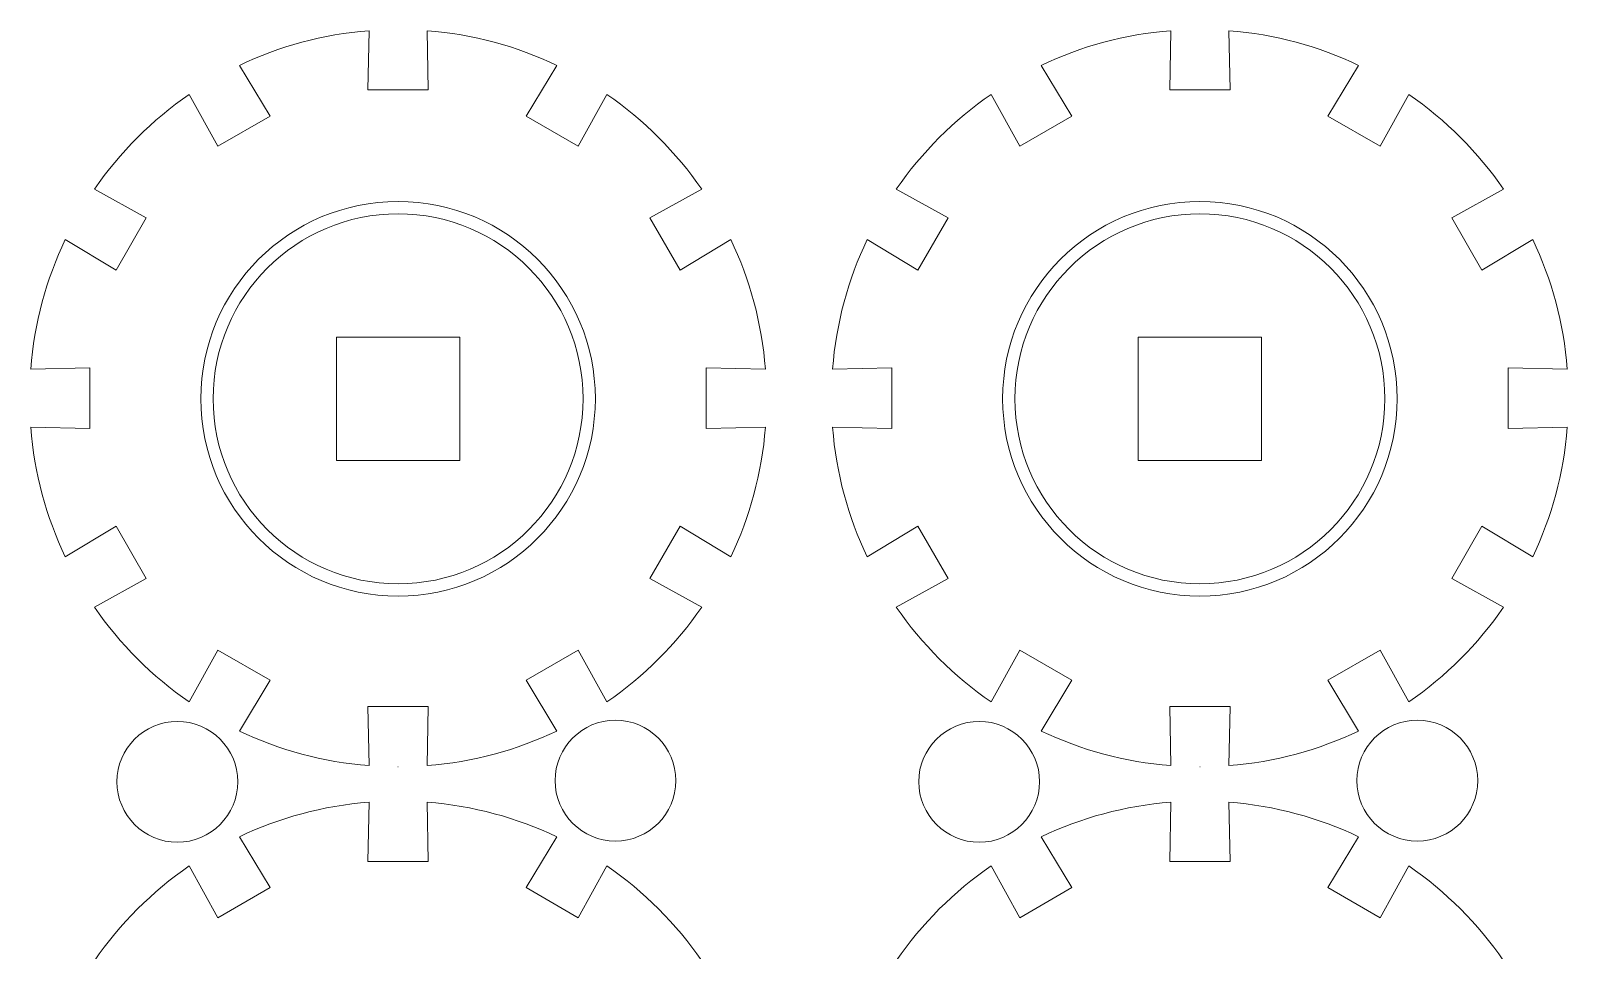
# Model space of a CAD drawing. Header units: centimetres. Extents: x -226 to -75, y 0 to 222.
# Drawn here: x -179.24 to -173.01, y 26.48 to 30.21 of the extents above; entities that cross this region are included whole.
import ezdxf

# ---------------------------------------------------------------- set-up
doc = ezdxf.new("R2010")
doc.units = ezdxf.units.CM
doc.header["$MEASUREMENT"] = 0
doc.layers.add('layer 1', color=7, linetype='Continuous')

msp = doc.modelspace()

# ---------------------------------------------------------------- linework, layer by layer
at = {"layer": 'layer 1', "color": 1, "lineweight": 9}
for points, knots in [([(-178.47789, 27.69961), (-178.47789, 27.69961), (-178.26573, 27.57709), (-178.26573, 27.57709), (-178.26573, 27.57709), (-178.26573, 27.57709), (-178.39033, 27.37121), (-178.39033, 27.37121), (-178.39033, 27.37121), (-178.22893, 27.29417), (-178.05152, 27.24555), (-177.86451, 27.23098), (-177.86451, 27.23098), (-177.86451, 27.23098), (-177.86942, 27.47094), (-177.86942, 27.47094), (-177.86942, 27.47094), (-177.86942, 27.47094), (-177.62441, 27.47094), (-177.62441, 27.47094), (-177.62441, 27.47094), (-177.62441, 27.47094), (-177.62935, 27.23098), (-177.62935, 27.23098), (-177.62935, 27.23098), (-177.44234, 27.24555), (-177.26493, 27.29413), (-177.10357, 27.37118), (-177.10357, 27.37118), (-177.10357, 27.37118), (-177.22807, 27.57713), (-177.22807, 27.57713), (-177.22807, 27.57713), (-177.22807, 27.57713), (-177.01594, 27.69965), (-177.01594, 27.69965), (-177.01594, 27.69965), (-177.01594, 27.69965), (-176.90009, 27.48907), (-176.90009, 27.48907), (-176.90009, 27.48907), (-176.74956, 27.59279), (-176.61907, 27.72332), (-176.51528, 27.87381), (-176.51528, 27.87381), (-176.51528, 27.87381), (-176.72585, 27.98977), (-176.72585, 27.98977), (-176.72585, 27.98977), (-176.72585, 27.98977), (-176.60333, 28.20193), (-176.60333, 28.20193), (-176.60333, 28.20193), (-176.60333, 28.20193), (-176.39738, 28.0773), (-176.39738, 28.0773), (-176.39738, 28.0773), (-176.32037, 28.23866), (-176.27172, 28.4161), (-176.25712, 28.60308), (-176.25712, 28.60308), (-176.25712, 28.60308), (-176.49711, 28.59824), (-176.49711, 28.59824), (-176.49711, 28.59824), (-176.49711, 28.59824), (-176.49711, 28.84321), (-176.49711, 28.84321), (-176.49711, 28.84321), (-176.49711, 28.84321), (-176.25712, 28.83831), (-176.25712, 28.83831), (-176.25712, 28.83831), (-176.27172, 29.02532), (-176.3203, 29.20269), (-176.39738, 29.36409), (-176.39738, 29.36409), (-176.39738, 29.36409), (-176.60326, 29.23952), (-176.60326, 29.23952), (-176.60326, 29.23952), (-176.60326, 29.23952), (-176.72578, 29.45172), (-176.72578, 29.45172), (-176.72578, 29.45172), (-176.72578, 29.45172), (-176.51528, 29.56757), (-176.51528, 29.56757), (-176.51528, 29.56757), (-176.619, 29.7181), (-176.74949, 29.84863), (-176.90002, 29.95231), (-176.90002, 29.95231), (-176.90002, 29.95231), (-177.01594, 29.74188), (-177.01594, 29.74188), (-177.01594, 29.74188), (-177.01594, 29.74188), (-177.22807, 29.86433), (-177.22807, 29.86433), (-177.22807, 29.86433), (-177.22807, 29.86433), (-177.1035, 30.07024), (-177.1035, 30.07024), (-177.1035, 30.07024), (-177.26486, 30.14733), (-177.44231, 30.19594), (-177.62928, 30.21051), (-177.62928, 30.21051), (-177.62928, 30.21051), (-177.62441, 29.97058), (-177.62441, 29.97058), (-177.62441, 29.97058), (-177.62441, 29.97058), (-177.86942, 29.97055), (-177.86942, 29.97055), (-177.86942, 29.97055), (-177.86942, 29.97055), (-177.86444, 30.21051), (-177.86444, 30.21051), (-177.86444, 30.21051), (-178.05145, 30.19594), (-178.22886, 30.14733), (-178.39026, 30.07024), (-178.39026, 30.07024), (-178.39026, 30.07024), (-178.26573, 29.8644), (-178.26573, 29.8644), (-178.26573, 29.8644), (-178.26573, 29.8644), (-178.47789, 29.74188), (-178.47789, 29.74188), (-178.47789, 29.74188), (-178.47789, 29.74188), (-178.59371, 29.95235), (-178.59371, 29.95235), (-178.59371, 29.95235), (-178.74427, 29.84866), (-178.87483, 29.71814), (-178.97852, 29.56757), (-178.97852, 29.56757), (-178.97852, 29.56757), (-178.76812, 29.45175), (-178.76812, 29.45175), (-178.76812, 29.45175), (-178.76812, 29.45175), (-178.89053, 29.23956), (-178.89053, 29.23956), (-178.89053, 29.23956), (-178.89053, 29.23956), (-179.09641, 29.36412), (-179.09641, 29.36412), (-179.09641, 29.36412), (-179.17346, 29.20273), (-179.22211, 29.02535), (-179.23664, 28.83834), (-179.23664, 28.83834), (-179.23664, 28.83834), (-178.99672, 28.84321), (-178.99672, 28.84321), (-178.99672, 28.84321), (-178.99672, 28.84321), (-178.99672, 28.59824), (-178.99672, 28.59824), (-178.99672, 28.59824), (-178.99672, 28.59824), (-179.23664, 28.60311), (-179.23664, 28.60311), (-179.23664, 28.60311), (-179.22211, 28.41617), (-179.17346, 28.23873), (-179.09641, 28.0774), (-179.09641, 28.0774), (-179.09641, 28.0774), (-178.89053, 28.2019), (-178.89053, 28.2019), (-178.89053, 28.2019), (-178.89053, 28.2019), (-178.76805, 27.98974), (-178.76805, 27.98974), (-178.76805, 27.98974), (-178.76805, 27.98974), (-178.97852, 27.87388), (-178.97852, 27.87388), (-178.97852, 27.87388), (-178.87483, 27.72339), (-178.74427, 27.59286), (-178.59378, 27.48915), (-178.59378, 27.48915), (-178.59378, 27.48915), (-178.47789, 27.69961), (-178.47789, 27.69961)], [0, 0, 0, 0, 0.0204082, 0.0204082, 0.0204082, 0.0204082, 0.0408163, 0.0408163, 0.0408163, 0.0408163, 0.0612245, 0.0612245, 0.0612245, 0.0612245, 0.0816327, 0.0816327, 0.0816327, 0.0816327, 0.1020408, 0.1020408, 0.1020408, 0.1020408, 0.122449, 0.122449, 0.122449, 0.122449, 0.1428571, 0.1428571, 0.1428571, 0.1428571, 0.1632653, 0.1632653, 0.1632653, 0.1632653, 0.1836735, 0.1836735, 0.1836735, 0.1836735, 0.2040816, 0.2040816, 0.2040816, 0.2040816, 0.2244898, 0.2244898, 0.2244898, 0.2244898, 0.244898, 0.244898, 0.244898, 0.244898, 0.2653061, 0.2653061, 0.2653061, 0.2653061, 0.2857143, 0.2857143, 0.2857143, 0.2857143, 0.3061224, 0.3061224, 0.3061224, 0.3061224, 0.3265306, 0.3265306, 0.3265306, 0.3265306, 0.3469388, 0.3469388, 0.3469388, 0.3469388, 0.3673469, 0.3673469, 0.3673469, 0.3673469, 0.3877551, 0.3877551, 0.3877551, 0.3877551, 0.4081633, 0.4081633, 0.4081633, 0.4081633, 0.4285714, 0.4285714, 0.4285714, 0.4285714, 0.4489796, 0.4489796, 0.4489796, 0.4489796, 0.4693878, 0.4693878, 0.4693878, 0.4693878, 0.4897959, 0.4897959, 0.4897959, 0.4897959, 0.5102041, 0.5102041, 0.5102041, 0.5102041, 0.5306122, 0.5306122, 0.5306122, 0.5306122, 0.5510204, 0.5510204, 0.5510204, 0.5510204, 0.5714286, 0.5714286, 0.5714286, 0.5714286, 0.5918367, 0.5918367, 0.5918367, 0.5918367, 0.6122449, 0.6122449, 0.6122449, 0.6122449, 0.6326531, 0.6326531, 0.6326531, 0.6326531, 0.6530612, 0.6530612, 0.6530612, 0.6530612, 0.6734694, 0.6734694, 0.6734694, 0.6734694, 0.6938776, 0.6938776, 0.6938776, 0.6938776, 0.7142857, 0.7142857, 0.7142857, 0.7142857, 0.7346939, 0.7346939, 0.7346939, 0.7346939, 0.755102, 0.755102, 0.755102, 0.755102, 0.7755102, 0.7755102, 0.7755102, 0.7755102, 0.7959184, 0.7959184, 0.7959184, 0.7959184, 0.8163265, 0.8163265, 0.8163265, 0.8163265, 0.8367347, 0.8367347, 0.8367347, 0.8367347, 0.8571429, 0.8571429, 0.8571429, 0.8571429, 0.877551, 0.877551, 0.877551, 0.877551, 0.8979592, 0.8979592, 0.8979592, 0.8979592, 0.9183673, 0.9183673, 0.9183673, 0.9183673, 0.9387755, 0.9387755, 0.9387755, 0.9387755, 0.9591837, 0.9591837, 0.9591837, 0.9591837, 1, 1, 1, 1]), ([(-175.22606, 27.69961), (-175.22606, 27.69961), (-175.0139, 27.57709), (-175.0139, 27.57709), (-175.0139, 27.57709), (-175.0139, 27.57709), (-175.1385, 27.37121), (-175.1385, 27.37121), (-175.1385, 27.37121), (-174.97711, 27.29417), (-174.7997, 27.24555), (-174.61269, 27.23098), (-174.61269, 27.23098), (-174.61269, 27.23098), (-174.61759, 27.47094), (-174.61759, 27.47094), (-174.61759, 27.47094), (-174.61759, 27.47094), (-174.37259, 27.47094), (-174.37259, 27.47094), (-174.37259, 27.47094), (-174.37259, 27.47094), (-174.37753, 27.23098), (-174.37753, 27.23098), (-174.37753, 27.23098), (-174.19052, 27.24555), (-174.01311, 27.29413), (-173.85175, 27.37118), (-173.85175, 27.37118), (-173.85175, 27.37118), (-173.97624, 27.57713), (-173.97624, 27.57713), (-173.97624, 27.57713), (-173.97624, 27.57713), (-173.76412, 27.69965), (-173.76412, 27.69965), (-173.76412, 27.69965), (-173.76412, 27.69965), (-173.64827, 27.48907), (-173.64827, 27.48907), (-173.64827, 27.48907), (-173.49774, 27.59279), (-173.36724, 27.72332), (-173.26346, 27.87381), (-173.26346, 27.87381), (-173.26346, 27.87381), (-173.47403, 27.98977), (-173.47403, 27.98977), (-173.47403, 27.98977), (-173.47403, 27.98977), (-173.35151, 28.20193), (-173.35151, 28.20193), (-173.35151, 28.20193), (-173.35151, 28.20193), (-173.14556, 28.0773), (-173.14556, 28.0773), (-173.14556, 28.0773), (-173.06855, 28.23866), (-173.0199, 28.4161), (-173.00529, 28.60308), (-173.00529, 28.60308), (-173.00529, 28.60308), (-173.24529, 28.59824), (-173.24529, 28.59824), (-173.24529, 28.59824), (-173.24529, 28.59824), (-173.24529, 28.84321), (-173.24529, 28.84321), (-173.24529, 28.84321), (-173.24529, 28.84321), (-173.00529, 28.83831), (-173.00529, 28.83831), (-173.00529, 28.83831), (-173.0199, 29.02532), (-173.06848, 29.20269), (-173.14556, 29.36409), (-173.14556, 29.36409), (-173.14556, 29.36409), (-173.35144, 29.23952), (-173.35144, 29.23952), (-173.35144, 29.23952), (-173.35144, 29.23952), (-173.47396, 29.45172), (-173.47396, 29.45172), (-173.47396, 29.45172), (-173.47396, 29.45172), (-173.26346, 29.56757), (-173.26346, 29.56757), (-173.26346, 29.56757), (-173.36717, 29.7181), (-173.49766, 29.84863), (-173.64819, 29.95231), (-173.64819, 29.95231), (-173.64819, 29.95231), (-173.76412, 29.74188), (-173.76412, 29.74188), (-173.76412, 29.74188), (-173.76412, 29.74188), (-173.97624, 29.86433), (-173.97624, 29.86433), (-173.97624, 29.86433), (-173.97624, 29.86433), (-173.85168, 30.07024), (-173.85168, 30.07024), (-173.85168, 30.07024), (-174.01304, 30.14733), (-174.19048, 30.19594), (-174.37746, 30.21051), (-174.37746, 30.21051), (-174.37746, 30.21051), (-174.37259, 29.97058), (-174.37259, 29.97058), (-174.37259, 29.97058), (-174.37259, 29.97058), (-174.61759, 29.97055), (-174.61759, 29.97055), (-174.61759, 29.97055), (-174.61759, 29.97055), (-174.61262, 30.21051), (-174.61262, 30.21051), (-174.61262, 30.21051), (-174.79963, 30.19594), (-174.97704, 30.14733), (-175.13843, 30.07024), (-175.13843, 30.07024), (-175.13843, 30.07024), (-175.0139, 29.8644), (-175.0139, 29.8644), (-175.0139, 29.8644), (-175.0139, 29.8644), (-175.22606, 29.74188), (-175.22606, 29.74188), (-175.22606, 29.74188), (-175.22606, 29.74188), (-175.34188, 29.95235), (-175.34188, 29.95235), (-175.34188, 29.95235), (-175.49245, 29.84866), (-175.62301, 29.71814), (-175.72669, 29.56757), (-175.72669, 29.56757), (-175.72669, 29.56757), (-175.51629, 29.45175), (-175.51629, 29.45175), (-175.51629, 29.45175), (-175.51629, 29.45175), (-175.63871, 29.23956), (-175.63871, 29.23956), (-175.63871, 29.23956), (-175.63871, 29.23956), (-175.84459, 29.36412), (-175.84459, 29.36412), (-175.84459, 29.36412), (-175.92164, 29.20273), (-175.97028, 29.02535), (-175.98482, 28.83834), (-175.98482, 28.83834), (-175.98482, 28.83834), (-175.74489, 28.84321), (-175.74489, 28.84321), (-175.74489, 28.84321), (-175.74489, 28.84321), (-175.74489, 28.59824), (-175.74489, 28.59824), (-175.74489, 28.59824), (-175.74489, 28.59824), (-175.98482, 28.60311), (-175.98482, 28.60311), (-175.98482, 28.60311), (-175.97028, 28.41617), (-175.92164, 28.23873), (-175.84459, 28.0774), (-175.84459, 28.0774), (-175.84459, 28.0774), (-175.63871, 28.2019), (-175.63871, 28.2019), (-175.63871, 28.2019), (-175.63871, 28.2019), (-175.51622, 27.98974), (-175.51622, 27.98974), (-175.51622, 27.98974), (-175.51622, 27.98974), (-175.72669, 27.87388), (-175.72669, 27.87388), (-175.72669, 27.87388), (-175.62301, 27.72339), (-175.49245, 27.59286), (-175.34195, 27.48915), (-175.34195, 27.48915), (-175.34195, 27.48915), (-175.22606, 27.69961), (-175.22606, 27.69961)], [0, 0, 0, 0, 0.0204082, 0.0204082, 0.0204082, 0.0204082, 0.0408163, 0.0408163, 0.0408163, 0.0408163, 0.0612245, 0.0612245, 0.0612245, 0.0612245, 0.0816327, 0.0816327, 0.0816327, 0.0816327, 0.1020408, 0.1020408, 0.1020408, 0.1020408, 0.122449, 0.122449, 0.122449, 0.122449, 0.1428571, 0.1428571, 0.1428571, 0.1428571, 0.1632653, 0.1632653, 0.1632653, 0.1632653, 0.1836735, 0.1836735, 0.1836735, 0.1836735, 0.2040816, 0.2040816, 0.2040816, 0.2040816, 0.2244898, 0.2244898, 0.2244898, 0.2244898, 0.244898, 0.244898, 0.244898, 0.244898, 0.2653061, 0.2653061, 0.2653061, 0.2653061, 0.2857143, 0.2857143, 0.2857143, 0.2857143, 0.3061224, 0.3061224, 0.3061224, 0.3061224, 0.3265306, 0.3265306, 0.3265306, 0.3265306, 0.3469388, 0.3469388, 0.3469388, 0.3469388, 0.3673469, 0.3673469, 0.3673469, 0.3673469, 0.3877551, 0.3877551, 0.3877551, 0.3877551, 0.4081633, 0.4081633, 0.4081633, 0.4081633, 0.4285714, 0.4285714, 0.4285714, 0.4285714, 0.4489796, 0.4489796, 0.4489796, 0.4489796, 0.4693878, 0.4693878, 0.4693878, 0.4693878, 0.4897959, 0.4897959, 0.4897959, 0.4897959, 0.5102041, 0.5102041, 0.5102041, 0.5102041, 0.5306122, 0.5306122, 0.5306122, 0.5306122, 0.5510204, 0.5510204, 0.5510204, 0.5510204, 0.5714286, 0.5714286, 0.5714286, 0.5714286, 0.5918367, 0.5918367, 0.5918367, 0.5918367, 0.6122449, 0.6122449, 0.6122449, 0.6122449, 0.6326531, 0.6326531, 0.6326531, 0.6326531, 0.6530612, 0.6530612, 0.6530612, 0.6530612, 0.6734694, 0.6734694, 0.6734694, 0.6734694, 0.6938776, 0.6938776, 0.6938776, 0.6938776, 0.7142857, 0.7142857, 0.7142857, 0.7142857, 0.7346939, 0.7346939, 0.7346939, 0.7346939, 0.755102, 0.755102, 0.755102, 0.755102, 0.7755102, 0.7755102, 0.7755102, 0.7755102, 0.7959184, 0.7959184, 0.7959184, 0.7959184, 0.8163265, 0.8163265, 0.8163265, 0.8163265, 0.8367347, 0.8367347, 0.8367347, 0.8367347, 0.8571429, 0.8571429, 0.8571429, 0.8571429, 0.877551, 0.877551, 0.877551, 0.877551, 0.8979592, 0.8979592, 0.8979592, 0.8979592, 0.9183673, 0.9183673, 0.9183673, 0.9183673, 0.9387755, 0.9387755, 0.9387755, 0.9387755, 0.9591837, 0.9591837, 0.9591837, 0.9591837, 1, 1, 1, 1]), ([(-176.94689, 28.71823), (-176.94689, 28.27641), (-177.30503, 27.91823), (-177.74684, 27.91823), (-177.74684, 27.91823), (-178.1887, 27.91823), (-178.54687, 28.27641), (-178.54687, 28.71823), (-178.54687, 28.71823), (-178.54687, 29.16005), (-178.1887, 29.51826), (-177.74684, 29.51826), (-177.74684, 29.51826), (-177.30503, 29.51826), (-176.94689, 29.16005), (-176.94689, 28.71823)], [0, 0, 0, 0, 0.2, 0.2, 0.2, 0.2, 0.4, 0.4, 0.4, 0.4, 0.6, 0.6, 0.6, 0.6, 1, 1, 1, 1]), ([(-173.69506, 28.71823), (-173.69506, 28.27641), (-174.0532, 27.91823), (-174.49502, 27.91823), (-174.49502, 27.91823), (-174.93687, 27.91823), (-175.29505, 28.27641), (-175.29505, 28.71823), (-175.29505, 28.71823), (-175.29505, 29.16005), (-174.93687, 29.51826), (-174.49502, 29.51826), (-174.49502, 29.51826), (-174.0532, 29.51826), (-173.69506, 29.16005), (-173.69506, 28.71823)], [0, 0, 0, 0, 0.2, 0.2, 0.2, 0.2, 0.4, 0.4, 0.4, 0.4, 0.6, 0.6, 0.6, 0.6, 1, 1, 1, 1]), ([(-176.99691, 28.71823), (-176.99691, 29.13242), (-177.33268, 29.46823), (-177.74684, 29.46823), (-177.74684, 29.46823), (-178.16108, 29.46823), (-178.49685, 29.13242), (-178.49685, 28.71823), (-178.49685, 28.71823), (-178.49685, 28.30403), (-178.16108, 27.96822), (-177.74684, 27.96822), (-177.74684, 27.96822), (-177.33268, 27.96822), (-176.99691, 28.30403), (-176.99691, 28.71823)], [0, 0, 0, 0, 0.2, 0.2, 0.2, 0.2, 0.4, 0.4, 0.4, 0.4, 0.6, 0.6, 0.6, 0.6, 1, 1, 1, 1]), ([(-173.74509, 28.71823), (-173.74509, 29.13242), (-174.08086, 29.46823), (-174.49502, 29.46823), (-174.49502, 29.46823), (-174.90925, 29.46823), (-175.24503, 29.13242), (-175.24503, 28.71823), (-175.24503, 28.71823), (-175.24503, 28.30403), (-174.90925, 27.96822), (-174.49502, 27.96822), (-174.49502, 27.96822), (-174.08086, 27.96822), (-173.74509, 28.30403), (-173.74509, 28.71823)], [0, 0, 0, 0, 0.2, 0.2, 0.2, 0.2, 0.4, 0.4, 0.4, 0.4, 0.6, 0.6, 0.6, 0.6, 1, 1, 1, 1]), ([(-178.8871, 27.16538), (-178.8871, 27.30046), (-178.77714, 27.41039), (-178.64202, 27.41039), (-178.64202, 27.41039), (-178.50698, 27.41039), (-178.39705, 27.30046), (-178.39705, 27.16538), (-178.39705, 27.16538), (-178.39705, 27.0303), (-178.50698, 26.92038), (-178.64202, 26.92038), (-178.64202, 26.92038), (-178.77714, 26.92038), (-178.8871, 27.0303), (-178.8871, 27.16538)], [0, 0, 0, 0, 0.2, 0.2, 0.2, 0.2, 0.4, 0.4, 0.4, 0.4, 0.6, 0.6, 0.6, 0.6, 1, 1, 1, 1]), ([(-177.11025, 27.1701), (-177.11025, 27.30518), (-177.00029, 27.41511), (-176.86525, 27.41511), (-176.86525, 27.41511), (-176.73014, 27.41511), (-176.62021, 27.30518), (-176.62021, 27.1701), (-176.62021, 27.1701), (-176.62021, 27.03503), (-176.73014, 26.9251), (-176.86525, 26.9251), (-176.86525, 26.9251), (-177.00029, 26.9251), (-177.11025, 27.03503), (-177.11025, 27.1701)], [0, 0, 0, 0, 0.2, 0.2, 0.2, 0.2, 0.4, 0.4, 0.4, 0.4, 0.6, 0.6, 0.6, 0.6, 1, 1, 1, 1]), ([(-175.63527, 27.16538), (-175.63527, 27.30046), (-175.52531, 27.41039), (-175.3902, 27.41039), (-175.3902, 27.41039), (-175.25515, 27.41039), (-175.14523, 27.30046), (-175.14523, 27.16538), (-175.14523, 27.16538), (-175.14523, 27.0303), (-175.25515, 26.92038), (-175.3902, 26.92038), (-175.3902, 26.92038), (-175.52531, 26.92038), (-175.63527, 27.0303), (-175.63527, 27.16538)], [0, 0, 0, 0, 0.2, 0.2, 0.2, 0.2, 0.4, 0.4, 0.4, 0.4, 0.6, 0.6, 0.6, 0.6, 1, 1, 1, 1]), ([(-173.85843, 27.1701), (-173.85843, 27.30518), (-173.74847, 27.41511), (-173.61343, 27.41511), (-173.61343, 27.41511), (-173.47831, 27.41511), (-173.36839, 27.30518), (-173.36839, 27.1701), (-173.36839, 27.1701), (-173.36839, 27.03503), (-173.47831, 26.9251), (-173.61343, 26.9251), (-173.61343, 26.9251), (-173.74847, 26.9251), (-173.85843, 27.03503), (-173.85843, 27.1701)], [0, 0, 0, 0, 0.2, 0.2, 0.2, 0.2, 0.4, 0.4, 0.4, 0.4, 0.6, 0.6, 0.6, 0.6, 1, 1, 1, 1]), ([(-177.7476, 27.22595), (-177.7476, 27.22595), (-177.74689, 27.22595), (-177.74689, 27.22595), (-177.74689, 27.22595), (-177.74689, 27.22595), (-177.74622, 27.22595), (-177.74622, 27.22595), (-177.74622, 27.22595), (-177.74622, 27.22595), (-177.7476, 27.22595), (-177.7476, 27.22595)], [0, 0, 0, 0, 0.25, 0.25, 0.25, 0.25, 0.5, 0.5, 0.5, 0.5, 1, 1, 1, 1]), ([(-174.49577, 27.22595), (-174.49577, 27.22595), (-174.49507, 27.22595), (-174.49507, 27.22595), (-174.49507, 27.22595), (-174.49507, 27.22595), (-174.4944, 27.22595), (-174.4944, 27.22595), (-174.4944, 27.22595), (-174.4944, 27.22595), (-174.49577, 27.22595), (-174.49577, 27.22595)], [0, 0, 0, 0, 0.25, 0.25, 0.25, 0.25, 0.5, 0.5, 0.5, 0.5, 1, 1, 1, 1]), ([(-178.47789, 24.57186), (-178.47789, 24.57186), (-178.26573, 24.44934), (-178.26573, 24.44934), (-178.26573, 24.44934), (-178.26573, 24.44934), (-178.39033, 24.24346), (-178.39033, 24.24346), (-178.39033, 24.24346), (-178.22893, 24.16642), (-178.05152, 24.1178), (-177.86451, 24.10323), (-177.86451, 24.10323), (-177.86451, 24.10323), (-177.86942, 24.34319), (-177.86942, 24.34319), (-177.86942, 24.34319), (-177.86942, 24.34319), (-177.62441, 24.34319), (-177.62441, 24.34319), (-177.62441, 24.34319), (-177.62441, 24.34319), (-177.62935, 24.10323), (-177.62935, 24.10323), (-177.62935, 24.10323), (-177.44234, 24.1178), (-177.26493, 24.16638), (-177.10357, 24.24343), (-177.10357, 24.24343), (-177.10357, 24.24343), (-177.22807, 24.44938), (-177.22807, 24.44938), (-177.22807, 24.44938), (-177.22807, 24.44938), (-177.01594, 24.5719), (-177.01594, 24.5719), (-177.01594, 24.5719), (-177.01594, 24.5719), (-176.90009, 24.36132), (-176.90009, 24.36132), (-176.90009, 24.36132), (-176.74956, 24.46504), (-176.61907, 24.59557), (-176.51528, 24.74606), (-176.51528, 24.74606), (-176.51528, 24.74606), (-176.72585, 24.86202), (-176.72585, 24.86202), (-176.72585, 24.86202), (-176.72585, 24.86202), (-176.60333, 25.07418), (-176.60333, 25.07418), (-176.60333, 25.07418), (-176.60333, 25.07418), (-176.39738, 24.94955), (-176.39738, 24.94955), (-176.39738, 24.94955), (-176.32037, 25.11091), (-176.27172, 25.28835), (-176.25712, 25.47533), (-176.25712, 25.47533), (-176.25712, 25.47533), (-176.49711, 25.47049), (-176.49711, 25.47049), (-176.49711, 25.47049), (-176.49711, 25.47049), (-176.49711, 25.71546), (-176.49711, 25.71546), (-176.49711, 25.71546), (-176.49711, 25.71546), (-176.25712, 25.71056), (-176.25712, 25.71056), (-176.25712, 25.71056), (-176.27172, 25.89757), (-176.3203, 26.07494), (-176.39738, 26.23634), (-176.39738, 26.23634), (-176.39738, 26.23634), (-176.60326, 26.11177), (-176.60326, 26.11177), (-176.60326, 26.11177), (-176.60326, 26.11177), (-176.72578, 26.32397), (-176.72578, 26.32397), (-176.72578, 26.32397), (-176.72578, 26.32397), (-176.51528, 26.43982), (-176.51528, 26.43982), (-176.51528, 26.43982), (-176.619, 26.59035), (-176.74949, 26.72088), (-176.90002, 26.82456), (-176.90002, 26.82456), (-176.90002, 26.82456), (-177.01594, 26.61413), (-177.01594, 26.61413), (-177.01594, 26.61413), (-177.01594, 26.61413), (-177.22807, 26.73658), (-177.22807, 26.73658), (-177.22807, 26.73658), (-177.22807, 26.73658), (-177.1035, 26.94249), (-177.1035, 26.94249), (-177.1035, 26.94249), (-177.26486, 27.01958), (-177.44231, 27.06819), (-177.62928, 27.08276), (-177.62928, 27.08276), (-177.62928, 27.08276), (-177.62441, 26.84283), (-177.62441, 26.84283), (-177.62441, 26.84283), (-177.62441, 26.84283), (-177.86942, 26.8428), (-177.86942, 26.8428), (-177.86942, 26.8428), (-177.86942, 26.8428), (-177.86444, 27.08276), (-177.86444, 27.08276), (-177.86444, 27.08276), (-178.05145, 27.06819), (-178.22886, 27.01958), (-178.39026, 26.94249), (-178.39026, 26.94249), (-178.39026, 26.94249), (-178.26573, 26.73665), (-178.26573, 26.73665), (-178.26573, 26.73665), (-178.26573, 26.73665), (-178.47789, 26.61413), (-178.47789, 26.61413), (-178.47789, 26.61413), (-178.47789, 26.61413), (-178.59371, 26.8246), (-178.59371, 26.8246), (-178.59371, 26.8246), (-178.74427, 26.72091), (-178.87483, 26.59039), (-178.97852, 26.43982), (-178.97852, 26.43982), (-178.97852, 26.43982), (-178.76812, 26.324), (-178.76812, 26.324), (-178.76812, 26.324), (-178.76812, 26.324), (-178.89053, 26.11181), (-178.89053, 26.11181), (-178.89053, 26.11181), (-178.89053, 26.11181), (-179.09641, 26.23637), (-179.09641, 26.23637), (-179.09641, 26.23637), (-179.17346, 26.07498), (-179.22211, 25.8976), (-179.23664, 25.71059), (-179.23664, 25.71059), (-179.23664, 25.71059), (-178.99672, 25.71546), (-178.99672, 25.71546), (-178.99672, 25.71546), (-178.99672, 25.71546), (-178.99672, 25.47049), (-178.99672, 25.47049), (-178.99672, 25.47049), (-178.99672, 25.47049), (-179.23664, 25.47536), (-179.23664, 25.47536), (-179.23664, 25.47536), (-179.22211, 25.28842), (-179.17346, 25.11098), (-179.09641, 24.94965), (-179.09641, 24.94965), (-179.09641, 24.94965), (-178.89053, 25.07415), (-178.89053, 25.07415), (-178.89053, 25.07415), (-178.89053, 25.07415), (-178.76805, 24.86199), (-178.76805, 24.86199), (-178.76805, 24.86199), (-178.76805, 24.86199), (-178.97852, 24.74613), (-178.97852, 24.74613), (-178.97852, 24.74613), (-178.87483, 24.59564), (-178.74427, 24.46511), (-178.59378, 24.3614), (-178.59378, 24.3614), (-178.59378, 24.3614), (-178.47789, 24.57186), (-178.47789, 24.57186)], [0, 0, 0, 0, 0.0204082, 0.0204082, 0.0204082, 0.0204082, 0.0408163, 0.0408163, 0.0408163, 0.0408163, 0.0612245, 0.0612245, 0.0612245, 0.0612245, 0.0816327, 0.0816327, 0.0816327, 0.0816327, 0.1020408, 0.1020408, 0.1020408, 0.1020408, 0.122449, 0.122449, 0.122449, 0.122449, 0.1428571, 0.1428571, 0.1428571, 0.1428571, 0.1632653, 0.1632653, 0.1632653, 0.1632653, 0.1836735, 0.1836735, 0.1836735, 0.1836735, 0.2040816, 0.2040816, 0.2040816, 0.2040816, 0.2244898, 0.2244898, 0.2244898, 0.2244898, 0.244898, 0.244898, 0.244898, 0.244898, 0.2653061, 0.2653061, 0.2653061, 0.2653061, 0.2857143, 0.2857143, 0.2857143, 0.2857143, 0.3061224, 0.3061224, 0.3061224, 0.3061224, 0.3265306, 0.3265306, 0.3265306, 0.3265306, 0.3469388, 0.3469388, 0.3469388, 0.3469388, 0.3673469, 0.3673469, 0.3673469, 0.3673469, 0.3877551, 0.3877551, 0.3877551, 0.3877551, 0.4081633, 0.4081633, 0.4081633, 0.4081633, 0.4285714, 0.4285714, 0.4285714, 0.4285714, 0.4489796, 0.4489796, 0.4489796, 0.4489796, 0.4693878, 0.4693878, 0.4693878, 0.4693878, 0.4897959, 0.4897959, 0.4897959, 0.4897959, 0.5102041, 0.5102041, 0.5102041, 0.5102041, 0.5306122, 0.5306122, 0.5306122, 0.5306122, 0.5510204, 0.5510204, 0.5510204, 0.5510204, 0.5714286, 0.5714286, 0.5714286, 0.5714286, 0.5918367, 0.5918367, 0.5918367, 0.5918367, 0.6122449, 0.6122449, 0.6122449, 0.6122449, 0.6326531, 0.6326531, 0.6326531, 0.6326531, 0.6530612, 0.6530612, 0.6530612, 0.6530612, 0.6734694, 0.6734694, 0.6734694, 0.6734694, 0.6938776, 0.6938776, 0.6938776, 0.6938776, 0.7142857, 0.7142857, 0.7142857, 0.7142857, 0.7346939, 0.7346939, 0.7346939, 0.7346939, 0.755102, 0.755102, 0.755102, 0.755102, 0.7755102, 0.7755102, 0.7755102, 0.7755102, 0.7959184, 0.7959184, 0.7959184, 0.7959184, 0.8163265, 0.8163265, 0.8163265, 0.8163265, 0.8367347, 0.8367347, 0.8367347, 0.8367347, 0.8571429, 0.8571429, 0.8571429, 0.8571429, 0.877551, 0.877551, 0.877551, 0.877551, 0.8979592, 0.8979592, 0.8979592, 0.8979592, 0.9183673, 0.9183673, 0.9183673, 0.9183673, 0.9387755, 0.9387755, 0.9387755, 0.9387755, 0.9591837, 0.9591837, 0.9591837, 0.9591837, 1, 1, 1, 1]), ([(-175.22606, 24.57186), (-175.22606, 24.57186), (-175.0139, 24.44934), (-175.0139, 24.44934), (-175.0139, 24.44934), (-175.0139, 24.44934), (-175.1385, 24.24346), (-175.1385, 24.24346), (-175.1385, 24.24346), (-174.97711, 24.16642), (-174.7997, 24.1178), (-174.61269, 24.10323), (-174.61269, 24.10323), (-174.61269, 24.10323), (-174.61759, 24.34319), (-174.61759, 24.34319), (-174.61759, 24.34319), (-174.61759, 24.34319), (-174.37259, 24.34319), (-174.37259, 24.34319), (-174.37259, 24.34319), (-174.37259, 24.34319), (-174.37753, 24.10323), (-174.37753, 24.10323), (-174.37753, 24.10323), (-174.19052, 24.1178), (-174.01311, 24.16638), (-173.85175, 24.24343), (-173.85175, 24.24343), (-173.85175, 24.24343), (-173.97624, 24.44938), (-173.97624, 24.44938), (-173.97624, 24.44938), (-173.97624, 24.44938), (-173.76412, 24.5719), (-173.76412, 24.5719), (-173.76412, 24.5719), (-173.76412, 24.5719), (-173.64827, 24.36132), (-173.64827, 24.36132), (-173.64827, 24.36132), (-173.49774, 24.46504), (-173.36724, 24.59557), (-173.26346, 24.74606), (-173.26346, 24.74606), (-173.26346, 24.74606), (-173.47403, 24.86202), (-173.47403, 24.86202), (-173.47403, 24.86202), (-173.47403, 24.86202), (-173.35151, 25.07418), (-173.35151, 25.07418), (-173.35151, 25.07418), (-173.35151, 25.07418), (-173.14556, 24.94955), (-173.14556, 24.94955), (-173.14556, 24.94955), (-173.06855, 25.11091), (-173.0199, 25.28835), (-173.00529, 25.47533), (-173.00529, 25.47533), (-173.00529, 25.47533), (-173.24529, 25.47049), (-173.24529, 25.47049), (-173.24529, 25.47049), (-173.24529, 25.47049), (-173.24529, 25.71546), (-173.24529, 25.71546), (-173.24529, 25.71546), (-173.24529, 25.71546), (-173.00529, 25.71056), (-173.00529, 25.71056), (-173.00529, 25.71056), (-173.0199, 25.89757), (-173.06848, 26.07494), (-173.14556, 26.23634), (-173.14556, 26.23634), (-173.14556, 26.23634), (-173.35144, 26.11177), (-173.35144, 26.11177), (-173.35144, 26.11177), (-173.35144, 26.11177), (-173.47396, 26.32397), (-173.47396, 26.32397), (-173.47396, 26.32397), (-173.47396, 26.32397), (-173.26346, 26.43982), (-173.26346, 26.43982), (-173.26346, 26.43982), (-173.36717, 26.59035), (-173.49766, 26.72088), (-173.64819, 26.82456), (-173.64819, 26.82456), (-173.64819, 26.82456), (-173.76412, 26.61413), (-173.76412, 26.61413), (-173.76412, 26.61413), (-173.76412, 26.61413), (-173.97624, 26.73658), (-173.97624, 26.73658), (-173.97624, 26.73658), (-173.97624, 26.73658), (-173.85168, 26.94249), (-173.85168, 26.94249), (-173.85168, 26.94249), (-174.01304, 27.01958), (-174.19048, 27.06819), (-174.37746, 27.08276), (-174.37746, 27.08276), (-174.37746, 27.08276), (-174.37259, 26.84283), (-174.37259, 26.84283), (-174.37259, 26.84283), (-174.37259, 26.84283), (-174.61759, 26.8428), (-174.61759, 26.8428), (-174.61759, 26.8428), (-174.61759, 26.8428), (-174.61262, 27.08276), (-174.61262, 27.08276), (-174.61262, 27.08276), (-174.79963, 27.06819), (-174.97704, 27.01958), (-175.13843, 26.94249), (-175.13843, 26.94249), (-175.13843, 26.94249), (-175.0139, 26.73665), (-175.0139, 26.73665), (-175.0139, 26.73665), (-175.0139, 26.73665), (-175.22606, 26.61413), (-175.22606, 26.61413), (-175.22606, 26.61413), (-175.22606, 26.61413), (-175.34188, 26.8246), (-175.34188, 26.8246), (-175.34188, 26.8246), (-175.49245, 26.72091), (-175.62301, 26.59039), (-175.72669, 26.43982), (-175.72669, 26.43982), (-175.72669, 26.43982), (-175.51629, 26.324), (-175.51629, 26.324), (-175.51629, 26.324), (-175.51629, 26.324), (-175.63871, 26.11181), (-175.63871, 26.11181), (-175.63871, 26.11181), (-175.63871, 26.11181), (-175.84459, 26.23637), (-175.84459, 26.23637), (-175.84459, 26.23637), (-175.92164, 26.07498), (-175.97028, 25.8976), (-175.98482, 25.71059), (-175.98482, 25.71059), (-175.98482, 25.71059), (-175.74489, 25.71546), (-175.74489, 25.71546), (-175.74489, 25.71546), (-175.74489, 25.71546), (-175.74489, 25.47049), (-175.74489, 25.47049), (-175.74489, 25.47049), (-175.74489, 25.47049), (-175.98482, 25.47536), (-175.98482, 25.47536), (-175.98482, 25.47536), (-175.97028, 25.28842), (-175.92164, 25.11098), (-175.84459, 24.94965), (-175.84459, 24.94965), (-175.84459, 24.94965), (-175.63871, 25.07415), (-175.63871, 25.07415), (-175.63871, 25.07415), (-175.63871, 25.07415), (-175.51622, 24.86199), (-175.51622, 24.86199), (-175.51622, 24.86199), (-175.51622, 24.86199), (-175.72669, 24.74613), (-175.72669, 24.74613), (-175.72669, 24.74613), (-175.62301, 24.59564), (-175.49245, 24.46511), (-175.34195, 24.3614), (-175.34195, 24.3614), (-175.34195, 24.3614), (-175.22606, 24.57186), (-175.22606, 24.57186)], [0, 0, 0, 0, 0.0204082, 0.0204082, 0.0204082, 0.0204082, 0.0408163, 0.0408163, 0.0408163, 0.0408163, 0.0612245, 0.0612245, 0.0612245, 0.0612245, 0.0816327, 0.0816327, 0.0816327, 0.0816327, 0.1020408, 0.1020408, 0.1020408, 0.1020408, 0.122449, 0.122449, 0.122449, 0.122449, 0.1428571, 0.1428571, 0.1428571, 0.1428571, 0.1632653, 0.1632653, 0.1632653, 0.1632653, 0.1836735, 0.1836735, 0.1836735, 0.1836735, 0.2040816, 0.2040816, 0.2040816, 0.2040816, 0.2244898, 0.2244898, 0.2244898, 0.2244898, 0.244898, 0.244898, 0.244898, 0.244898, 0.2653061, 0.2653061, 0.2653061, 0.2653061, 0.2857143, 0.2857143, 0.2857143, 0.2857143, 0.3061224, 0.3061224, 0.3061224, 0.3061224, 0.3265306, 0.3265306, 0.3265306, 0.3265306, 0.3469388, 0.3469388, 0.3469388, 0.3469388, 0.3673469, 0.3673469, 0.3673469, 0.3673469, 0.3877551, 0.3877551, 0.3877551, 0.3877551, 0.4081633, 0.4081633, 0.4081633, 0.4081633, 0.4285714, 0.4285714, 0.4285714, 0.4285714, 0.4489796, 0.4489796, 0.4489796, 0.4489796, 0.4693878, 0.4693878, 0.4693878, 0.4693878, 0.4897959, 0.4897959, 0.4897959, 0.4897959, 0.5102041, 0.5102041, 0.5102041, 0.5102041, 0.5306122, 0.5306122, 0.5306122, 0.5306122, 0.5510204, 0.5510204, 0.5510204, 0.5510204, 0.5714286, 0.5714286, 0.5714286, 0.5714286, 0.5918367, 0.5918367, 0.5918367, 0.5918367, 0.6122449, 0.6122449, 0.6122449, 0.6122449, 0.6326531, 0.6326531, 0.6326531, 0.6326531, 0.6530612, 0.6530612, 0.6530612, 0.6530612, 0.6734694, 0.6734694, 0.6734694, 0.6734694, 0.6938776, 0.6938776, 0.6938776, 0.6938776, 0.7142857, 0.7142857, 0.7142857, 0.7142857, 0.7346939, 0.7346939, 0.7346939, 0.7346939, 0.755102, 0.755102, 0.755102, 0.755102, 0.7755102, 0.7755102, 0.7755102, 0.7755102, 0.7959184, 0.7959184, 0.7959184, 0.7959184, 0.8163265, 0.8163265, 0.8163265, 0.8163265, 0.8367347, 0.8367347, 0.8367347, 0.8367347, 0.8571429, 0.8571429, 0.8571429, 0.8571429, 0.877551, 0.877551, 0.877551, 0.877551, 0.8979592, 0.8979592, 0.8979592, 0.8979592, 0.9183673, 0.9183673, 0.9183673, 0.9183673, 0.9387755, 0.9387755, 0.9387755, 0.9387755, 0.9591837, 0.9591837, 0.9591837, 0.9591837, 1, 1, 1, 1])]:
    msp.add_open_spline(points, degree=3, knots=knots, dxfattribs=at)
for points in [[(-177.99688, 28.96824), (-177.99688, 28.96824), (-177.49686, 28.96824), (-177.49686, 28.96824)], [(-177.99688, 28.46822), (-177.99688, 28.46822), (-177.99688, 28.96824), (-177.99688, 28.96824)], [(-177.49686, 28.96824), (-177.49686, 28.96824), (-177.49686, 28.46821), (-177.49686, 28.46821)], [(-174.74506, 28.96824), (-174.74506, 28.96824), (-174.24503, 28.96824), (-174.24503, 28.96824)], [(-174.74506, 28.46822), (-174.74506, 28.46822), (-174.74506, 28.96824), (-174.74506, 28.96824)], [(-174.24504, 28.96824), (-174.24504, 28.96824), (-174.24504, 28.46821), (-174.24504, 28.46821)], [(-177.49686, 28.46822), (-177.49686, 28.46822), (-177.99689, 28.46822), (-177.99689, 28.46822)], [(-174.24504, 28.46822), (-174.24504, 28.46822), (-174.74507, 28.46822), (-174.74507, 28.46822)]]:
    msp.add_open_spline(points, degree=3, dxfattribs=at)

doc.saveas('drawing.dxf')
